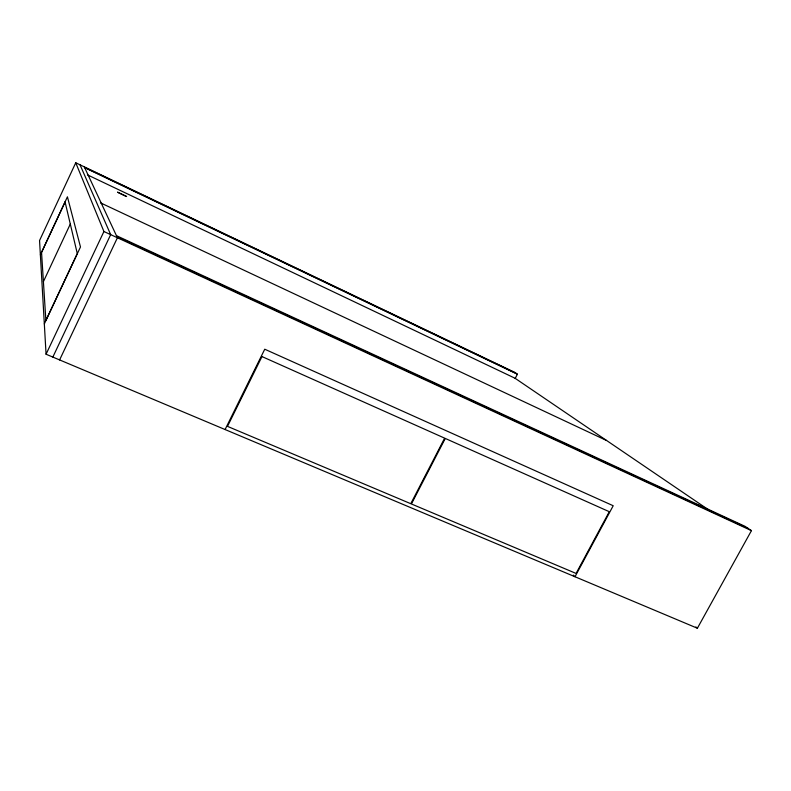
<?xml version="1.0" encoding="UTF-8"?>
<svg xmlns="http://www.w3.org/2000/svg" width="791" height="791" viewBox="0 0 791 791"><rect width="100%" height="100%" fill="white"/><g stroke="black" fill="none" stroke-linecap="round" stroke-linejoin="round"><path stroke-width="1.19" d="M515.139 378.553L517.403 374.212L514.417 372.215L75.748 162.768L39.55 240.543L46.066 354.23L697.385 628.232L751.45 530.642L744.944 526.292L116.435 235.669M40.371 254.86L67.423 196.83L80.484 246.97L44.326 323.924M43.406 281.655L70.3 224.041M46.066 354.23L103.918 231.516L75.748 162.768M52.849 357.077L110.681 234.64L80.02 164.805M59.602 359.925L117.414 237.745L84.281 166.842M225.089 429.543L264.748 349.217L613.203 505.736L574.998 576.748L573.297 575.097M116.92 236.697L748.177 528.457M103.918 231.516L751.45 530.642M100.497 202.842L606.786 440.617L708.301 509.641M84.469 167.257L515.9 373.204M84.667 167.672L517.403 374.212M87.406 174.841L515.05 378.246L606.549 440.458M695.892 626.937L697.385 628.232M65.07 201.962L41.547 252.438L45.878 320.454L77.291 253.585L65.07 201.962M261.969 356.563L227.501 426.369L410.776 503.699L444.651 438.155L261.969 356.563M445.274 438.441L411.409 503.966L576.075 573.435L609.297 511.698L445.274 438.441M126.56 196.514L117.622 192.223L126.56 196.514"/></g></svg>
